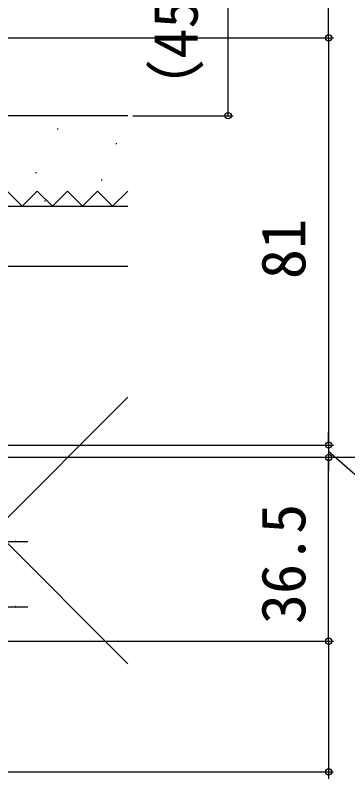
# Model space of a CAD drawing. Units: millimetres, scale not verified. Extents: x -525 to 525, y -783 to 779.
# Drawn here: x 274.6 to 340.8, y 136.7 to 287.2 of the extents above; entities that cross this region are included whole.
import ezdxf
from ezdxf.enums import TextEntityAlignment as Align

# ---------------------------------------------------------------- set-up
doc = ezdxf.new("R2010")
doc.units = ezdxf.units.MM
doc.header["$LTSCALE"] = 4
for name, color, linetype in [('0-4_YKK_12', 2, 'Continuous'), ('0-5_YKK_13', 4, 'Continuous'), ('0-7_YKK_D', 6, 'Continuous'), ('0-9_YSS_K', 3, 'Continuous'), ('0-A_YSS_KE', 3, 'Continuous')]:
    doc.layers.add(name, color=color, linetype=linetype)
doc.styles.add('ＭＳ ゴシック', font='')
doc.styles.get('ＭＳ ゴシック').set_extended_font_data('MS Gothic')

msp = doc.modelspace()

# ---------------------------------------------------------------- linework, layer by layer
at = {"layer": '0-4_YKK_12'}
msp.add_line((398.264, 199.202), (-361.64, 199.202), dxfattribs=at)
at = {"layer": '0-5_YKK_13'}
for p, q in [((172.155, 182.501), (277.155, 182.501)), ((172.155, 169.501), (277.155, 169.501))]:
    msp.add_line(p, q, dxfattribs=at)
for centre in [(274.538, 182.501), (274.538, 169.501)]:
    msp.add_arc(centre, 0.117, 297.35017, 62.64983, dxfattribs=at)
at = {"layer": '0-7_YKK_D'}
for p, q in [((317, 267.2), (317, 313.001)), ((199.203, 282.702), (338, 282.702)), ((199.203, 282.702), (338, 282.702)), ((337, 282.702), (337, 201.702)), ((298, 267.2), (318, 267.2)), ((337, 201.702), (337, 204.252)), ((193.5, 201.702), (338, 201.702)), ((337, 201.702), (337, 199.202)), ((337, 201.702), (337, 199.202)), ((337, 199.202), (337, 196.652)), ((337, 162.702), (337, 199.202)), ((195, 162.702), (338, 162.702)), ((195, 162.702), (338, 162.702)), ((195, 136.702), (338, 136.702))]:
    msp.add_line(p, q, dxfattribs=at)
for points in [[(337, 282.702), (337, 313.001), (337, 347.506)], [(337, 200.452), (357, 182.952), (357, 159.725)], [(337, 162.702), (337, 136.702), (337, 101.584)]]:
    msp.add_lwpolyline(points, dxfattribs=at)
for centre in [(337, 282.702), (337, 282.702), (317, 267.2), (337, 201.702), (337, 201.702), (337, 199.202), (337, 199.202), (337, 162.702), (337, 162.702), (337, 136.702)]:
    msp.add_circle(centre, 0.637, dxfattribs=at)
at = {"layer": '0-9_YSS_K'}
for p, q in [((283.048, 264.664), (283.048, 264.464)), ((294.678, 261.756), (294.678, 261.556)), ((278.686, 255.941), (278.686, 255.741)), ((291.771, 254.487), (291.771, 254.287)), ((280.499, 250.308), (280.499, 250.108)), ((252, 249.2), (297, 249.2)), ((218, 237.202), (297, 158.202)), ((297, 237.2), (252, 237.2)), ((218, 132.202), (297, 211.201))]:
    msp.add_line(p, q, dxfattribs=at)
msp.add_lwpolyline([(258, 249.2), (261, 252.2), (264, 249.2), (267, 252.2), (270, 249.2), (273, 252.2), (276, 249.2), (279, 252.2), (282, 249.2), (285, 252.2), (288, 249.2), (291, 252.2), (294, 249.2), (297, 252.2)], dxfattribs=at)
at = {"layer": '0-A_YSS_KE'}
msp.add_line((297, 267.2), (222, 267.2), dxfattribs=at)
msp.add_lwpolyline([(297, 237.202), (218, 237.202), (218, 132.202), (297, 132.202)], dxfattribs=at)

# ---------------------------------------------------------------- texts
at = {"layer": '0-7_YKK_D', "style": 'ＭＳ ゴシック'}
for s, p in [('（45.8）', (313.568, 266.544)), ('81', (335, 234.702)), ('36.5', (335, 166.088))]:
    msp.add_text(s, height=8.798, rotation=90, dxfattribs=at).set_placement(p, align=Align.BOTTOM_LEFT)

doc.saveas('drawing.dxf')
